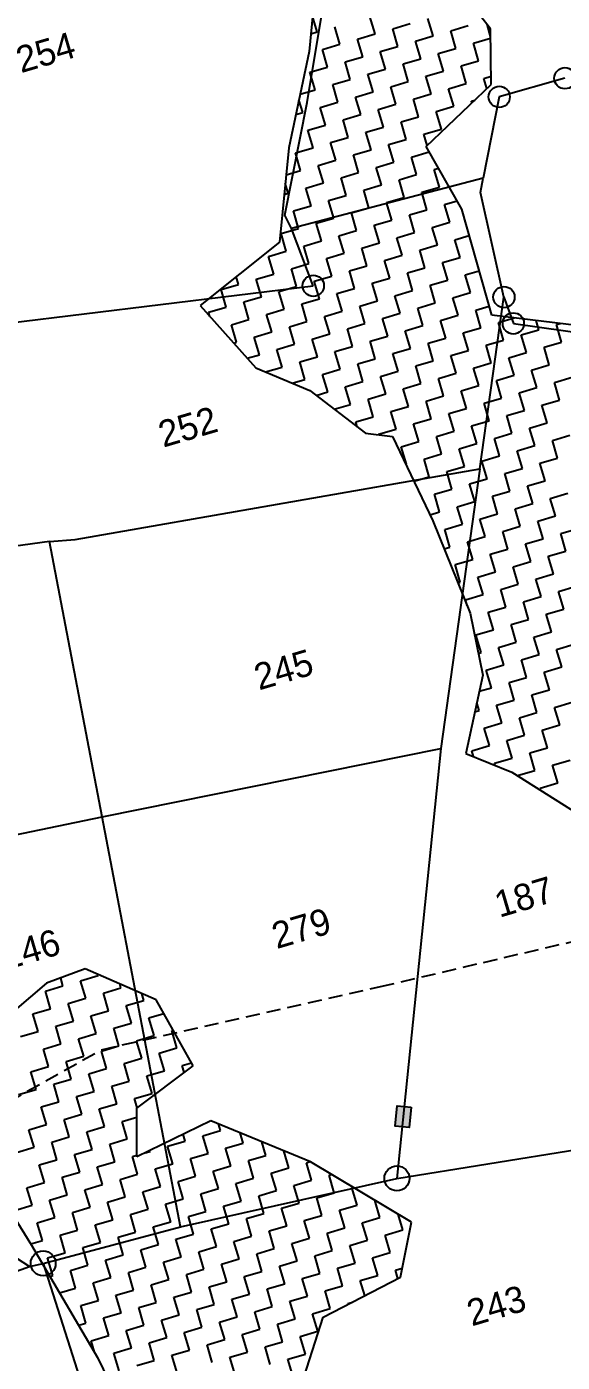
# Model space of a CAD drawing. Header units: metres. Extents: x 283645 to 285797, y 2017393 to 2020400.
# Drawn here: x 284258 to 284447.7, y 2018359.8 to 2018833.3 of the extents above; entities that cross this region are included whole.
import ezdxf
from ezdxf.enums import TextEntityAlignment as Align

# ---------------------------------------------------------------- set-up
doc = ezdxf.new("R2010")
doc.units = ezdxf.units.M
doc.linetypes.add('DASHED', pattern=[0.75, 0.5, -0.25])
for name, color, linetype in [('LINE_FOOTPATH', 1, 'DASHED'), ('POLY_HATCH', 12, 'Continuous'), ('POLY_PARCEL', 6, 'Continuous'), ('TEXT_PARCEL', 7, 'Continuous')]:
    doc.layers.add(name, color=color, linetype=linetype)
doc.styles.add('TEXT_MAP', font='', dxfattribs={"height": 2.5})
doc.styles.get('TEXT_MAP').set_extended_font_data('Kruti Dev 050')

msp = doc.modelspace()

# ---------------------------------------------------------------- hatches: boundary and pattern name
msp.add_hatch(color=256).paths.add_polyline_path([(284388.47, 2018443.55), (284393.45, 2018443.05), (284394.19, 2018450.24), (284389.21, 2018450.75)])

# ---------------------------------------------------------------- linework, layer by layer
msp.add_lwpolyline([(284394.19, 2018450.24), (284393.45, 2018443.05), (284388.47, 2018443.55), (284389.21, 2018450.75)], close=True)
for centre, radius in [((284448.63, 2018815.03), 3.77), ((284425.34, 2018808.42), 3.77), ((284359.48, 2018741.44), 3.77), ((284427.01, 2018737.42), 3.77), ((284430.35, 2018728.09), 3.77), ((284389.09, 2018425.01), 4.42), ((284263.78, 2018394.87), 4.42)]:
    msp.add_circle(centre, radius)
at = {"layer": 'LINE_FOOTPATH', "ltscale": 10}
for p, q in [((284383.31, 2018493.02), (284593.19, 2018542.3)), ((284284.48, 2018470.65), (284383.31, 2018493.02)), ((284245.04, 2018448.56), (284284.48, 2018470.65))]:
    msp.add_line(p, q, dxfattribs=at)
at = {"layer": 'POLY_HATCH'}
for p, q in [((284422.26, 2018832.59), (284396.26, 2018865.59)), ((284360.01, 2018845.45), (284358.03, 2018824.53)), ((284422.49, 2018812.83), (284422.26, 2018832.59)), ((284358.03, 2018824.53), (284350.8, 2018790.37)), ((284399.48, 2018790.8), (284422.49, 2018812.83)), ((284350.8, 2018790.37), (284347.46, 2018756.85)), ((284412.13, 2018768.6), (284399.48, 2018790.8)), ((284422.69, 2018731.04), (284412.13, 2018768.6)), ((284347.46, 2018756.85), (284319.35, 2018734.49)), ((284319.35, 2018734.49), (284339.1, 2018712.35)), ((284477.78, 2018724.32), (284422.69, 2018731.04)), ((284339.1, 2018712.35), (284358.26, 2018704.27)), ((284358.26, 2018704.27), (284377.95, 2018689.23)), ((284377.95, 2018689.23), (284387.48, 2018687.97)), ((284387.48, 2018687.97), (284401.86, 2018658.15)), ((284401.86, 2018658.15), (284415.06, 2018625.44)), ((284415.06, 2018625.44), (284419.53, 2018603.37)), ((284419.53, 2018603.37), (284413.46, 2018575.66)), ((284413.46, 2018575.66), (284429.78, 2018568.98)), ((284429.78, 2018568.98), (284452.89, 2018554.44)), ((284278.7, 2018499.26), (284264.94, 2018494.18)), ((284303.79, 2018488.35), (284278.7, 2018499.26)), ((284264.94, 2018494.18), (284236.45, 2018470.03)), ((284316.92, 2018464.95), (284303.79, 2018488.35)), ((284296.93, 2018449.91), (284316.92, 2018464.95)), ((284296.94, 2018432.63), (284296.93, 2018449.91)), ((284323.17, 2018445.45), (284296.94, 2018432.63)), ((284358.48, 2018430.94), (284323.17, 2018445.45)), ((284394.31, 2018409.47), (284358.48, 2018430.94)), ((284248.09, 2018419.85), (284259.64, 2018401.39)), ((284390.38, 2018390.01), (284394.31, 2018409.47)), ((284259.64, 2018401.39), (284283.08, 2018361.53)), ((284363.01, 2018375.85), (284390.38, 2018390.01)), ((284352.1, 2018342.13), (284363.01, 2018375.85)), ((284283.08, 2018361.53), (284293.44, 2018340.18))]:
    msp.add_line(p, q, dxfattribs=at)
at = {"layer": 'POLY_HATCH', "linetype": 'Continuous'}
for p, q in [((284360.84, 2018831.45), (284359.21, 2018837)), ((284381.38, 2018830.73), (284379.55, 2018836.96)), ((284401.92, 2018830), (284400.08, 2018836.24)), ((284358.62, 2018830.79), (284360.84, 2018831.45)), ((284368.91, 2018827.05), (284367.08, 2018833.29)), ((284387.62, 2018832.56), (284393.85, 2018834.4)), ((284389.45, 2018826.33), (284387.62, 2018832.56)), ((284408.15, 2018831.84), (284414.39, 2018833.68)), ((284409.99, 2018825.61), (284408.15, 2018831.84)), ((284422.3, 2018829.84), (284421.02, 2018834.17)), ((284362.68, 2018825.22), (284368.91, 2018827.05)), ((284375.15, 2018828.89), (284381.38, 2018830.73)), ((284376.99, 2018822.66), (284375.15, 2018828.89)), ((284383.22, 2018824.49), (284389.45, 2018826.33)), ((284395.69, 2018828.17), (284401.92, 2018830)), ((284397.52, 2018821.93), (284395.69, 2018828.17)), ((284416.23, 2018827.44), (284422.3, 2018829.24)), ((284418.06, 2018821.21), (284416.23, 2018827.44)), ((284364.52, 2018818.98), (284362.68, 2018825.22)), ((284370.75, 2018820.82), (284376.99, 2018822.66)), ((284385.06, 2018818.26), (284383.22, 2018824.49)), ((284391.29, 2018820.1), (284397.52, 2018821.93)), ((284403.76, 2018823.77), (284409.99, 2018825.61)), ((284405.6, 2018817.54), (284403.76, 2018823.77)), ((284358.28, 2018817.14), (284364.52, 2018818.98)), ((284360.12, 2018810.91), (284358.28, 2018817.14)), ((284372.59, 2018814.58), (284370.75, 2018820.82)), ((284378.82, 2018816.42), (284385.06, 2018818.26)), ((284393.13, 2018813.86), (284391.29, 2018820.1)), ((284399.36, 2018815.7), (284405.6, 2018817.54)), ((284411.83, 2018819.37), (284418.06, 2018821.21)), ((284413.67, 2018813.14), (284411.83, 2018819.37)), ((284366.35, 2018812.75), (284372.59, 2018814.58)), ((284368.19, 2018806.51), (284366.35, 2018812.75)), ((284380.66, 2018810.19), (284378.82, 2018816.42)), ((284386.89, 2018812.02), (284393.13, 2018813.86)), ((284388.73, 2018805.79), (284386.89, 2018812.02)), ((284401.2, 2018809.47), (284399.36, 2018815.7)), ((284407.43, 2018811.3), (284413.67, 2018813.14)), ((284419.9, 2018814.98), (284422.46, 2018815.73)), ((284420.96, 2018811.37), (284419.9, 2018814.98)), ((284355.72, 2018802.84), (284354.4, 2018807.35)), ((284354.82, 2018809.35), (284360.12, 2018810.91)), ((284374.43, 2018808.35), (284380.66, 2018810.19)), ((284376.26, 2018802.12), (284374.43, 2018808.35)), ((284394.96, 2018807.63), (284401.2, 2018809.47)), ((284396.8, 2018801.39), (284394.96, 2018807.63)), ((284409.27, 2018805.07), (284407.43, 2018811.3)), ((284415.5, 2018806.91), (284416.66, 2018807.25)), ((284353.29, 2018802.12), (284355.72, 2018802.84)), ((284361.96, 2018804.68), (284368.19, 2018806.51)), ((284363.8, 2018798.44), (284361.96, 2018804.68)), ((284382.5, 2018803.95), (284388.73, 2018805.79)), ((284384.33, 2018797.72), (284382.5, 2018803.95)), ((284403.04, 2018803.23), (284409.27, 2018805.07)), ((284404.87, 2018797), (284403.04, 2018803.23)), ((284415.68, 2018806.31), (284415.5, 2018806.91)), ((284357.56, 2018796.61), (284363.8, 2018798.44)), ((284370.03, 2018800.28), (284376.26, 2018802.12)), ((284371.87, 2018794.05), (284370.03, 2018800.28)), ((284390.57, 2018799.56), (284396.8, 2018801.39)), ((284392.4, 2018793.32), (284390.57, 2018799.56)), ((284359.4, 2018790.37), (284357.56, 2018796.61)), ((284365.63, 2018792.21), (284371.87, 2018794.05)), ((284378.1, 2018795.88), (284384.33, 2018797.72)), ((284379.94, 2018789.65), (284378.1, 2018795.88)), ((284386.17, 2018791.49), (284392.4, 2018793.32)), ((284398.64, 2018795.16), (284404.87, 2018797)), ((284399.83, 2018791.13), (284398.64, 2018795.16)), ((284353.16, 2018788.53), (284359.4, 2018790.37)), ((284355, 2018782.3), (284353.16, 2018788.53)), ((284367.47, 2018785.98), (284365.63, 2018792.21)), ((284373.7, 2018787.81), (284379.94, 2018789.65)), ((284388.01, 2018785.25), (284386.17, 2018791.49)), ((284394.24, 2018787.09), (284400.48, 2018788.93)), ((284400.48, 2018788.93), (284400.4, 2018789.19)), ((284361.24, 2018784.14), (284367.47, 2018785.98)), ((284363.07, 2018777.9), (284361.24, 2018784.14)), ((284375.54, 2018781.58), (284373.7, 2018787.81)), ((284381.77, 2018783.42), (284388.01, 2018785.25)), ((284396.08, 2018780.86), (284394.24, 2018787.09)), ((284349.85, 2018780.78), (284355, 2018782.3)), ((284369.31, 2018779.74), (284375.54, 2018781.58)), ((284371.14, 2018773.51), (284369.31, 2018779.74)), ((284383.61, 2018777.18), (284381.77, 2018783.42)), ((284389.85, 2018779.02), (284396.08, 2018780.86)), ((284391.68, 2018772.78), (284389.85, 2018779.02)), ((284402.31, 2018782.69), (284403.84, 2018783.14)), ((284404.15, 2018776.46), (284402.31, 2018782.69)), ((284349.15, 2018773.8), (284350.61, 2018774.23)), ((284350.61, 2018774.23), (284349.55, 2018777.81)), ((284356.84, 2018776.07), (284363.07, 2018777.9)), ((284358.68, 2018769.83), (284356.84, 2018776.07)), ((284377.38, 2018775.34), (284383.61, 2018777.18)), ((284379.21, 2018769.11), (284377.38, 2018775.34)), ((284397.92, 2018774.62), (284404.15, 2018776.46)), ((284399.75, 2018768.39), (284397.92, 2018774.62)), ((284352.44, 2018768), (284358.68, 2018769.83)), ((284364.91, 2018771.67), (284371.14, 2018773.51)), ((284366.75, 2018765.44), (284364.91, 2018771.67)), ((284385.45, 2018770.95), (284391.68, 2018772.78)), ((284387.29, 2018764.71), (284385.45, 2018770.95)), ((284405.99, 2018770.23), (284410.45, 2018771.54)), ((284407.82, 2018763.99), (284405.99, 2018770.23)), ((284354.28, 2018761.76), (284352.44, 2018768)), ((284360.51, 2018763.6), (284366.75, 2018765.44)), ((284372.98, 2018767.27), (284379.21, 2018769.11)), ((284374.82, 2018761.04), (284372.98, 2018767.27)), ((284381.05, 2018762.88), (284387.29, 2018764.71)), ((284393.52, 2018766.55), (284399.75, 2018768.39)), ((284395.36, 2018760.32), (284393.52, 2018766.55)), ((284348.05, 2018759.93), (284354.28, 2018761.76)), ((284349.88, 2018753.69), (284348.05, 2018759.93)), ((284362.35, 2018757.37), (284360.51, 2018763.6)), ((284368.58, 2018759.2), (284374.82, 2018761.04)), ((284382.89, 2018756.64), (284381.05, 2018762.88)), ((284389.12, 2018758.48), (284395.36, 2018760.32)), ((284401.59, 2018762.15), (284407.82, 2018763.99)), ((284403.43, 2018755.92), (284401.59, 2018762.15)), ((284356.12, 2018755.53), (284362.35, 2018757.37)), ((284357.95, 2018749.29), (284356.12, 2018755.53)), ((284370.42, 2018752.97), (284368.58, 2018759.2)), ((284376.66, 2018754.81), (284382.89, 2018756.64)), ((284390.96, 2018752.25), (284389.12, 2018758.48)), ((284397.19, 2018754.08), (284403.43, 2018755.92)), ((284409.66, 2018757.76), (284414.75, 2018759.26)), ((284411.5, 2018751.52), (284409.66, 2018757.76)), ((284343.65, 2018751.85), (284349.88, 2018753.69)), ((284345.49, 2018745.62), (284343.65, 2018751.85)), ((284364.19, 2018751.13), (284370.42, 2018752.97)), ((284366.02, 2018744.9), (284364.19, 2018751.13)), ((284378.49, 2018748.57), (284376.66, 2018754.81)), ((284384.73, 2018750.41), (284390.96, 2018752.25)), ((284386.56, 2018744.18), (284384.73, 2018750.41)), ((284399.03, 2018747.85), (284397.19, 2018754.08)), ((284405.26, 2018749.69), (284411.5, 2018751.52)), ((284351.72, 2018747.46), (284357.95, 2018749.29)), ((284353.56, 2018741.22), (284351.72, 2018747.46)), ((284372.26, 2018746.73), (284378.49, 2018748.57)), ((284374.1, 2018740.5), (284372.26, 2018746.73)), ((284392.8, 2018746.01), (284399.03, 2018747.85)), ((284394.63, 2018739.78), (284392.8, 2018746.01)), ((284407.1, 2018743.45), (284405.26, 2018749.69)), ((284413.34, 2018745.29), (284418.27, 2018746.74)), ((284326.78, 2018740.11), (284333.02, 2018741.95)), ((284333.02, 2018741.95), (284332.2, 2018744.72)), ((284339.25, 2018743.78), (284345.49, 2018745.62)), ((284341.09, 2018737.55), (284339.25, 2018743.78)), ((284347.32, 2018739.39), (284353.56, 2018741.22)), ((284359.79, 2018743.06), (284366.02, 2018744.9)), ((284361.63, 2018736.83), (284359.79, 2018743.06)), ((284380.33, 2018742.34), (284386.56, 2018744.18)), ((284382.17, 2018736.1), (284380.33, 2018742.34)), ((284400.87, 2018741.62), (284407.1, 2018743.45)), ((284402.7, 2018735.38), (284400.87, 2018741.62)), ((284415.17, 2018739.06), (284413.34, 2018745.29)), ((284328.62, 2018733.88), (284326.78, 2018740.11)), ((284334.86, 2018735.71), (284341.09, 2018737.55)), ((284349.16, 2018733.15), (284347.32, 2018739.39)), ((284355.39, 2018734.99), (284361.63, 2018736.83)), ((284367.86, 2018738.66), (284374.1, 2018740.5)), ((284369.7, 2018732.43), (284367.86, 2018738.66)), ((284388.4, 2018737.94), (284394.63, 2018739.78)), ((284390.24, 2018731.71), (284388.4, 2018737.94)), ((284408.94, 2018737.22), (284415.17, 2018739.06)), ((284410.78, 2018730.99), (284408.94, 2018737.22)), ((284322.39, 2018732.04), (284328.62, 2018733.88)), ((284322.81, 2018730.61), (284322.39, 2018732.04)), ((284336.69, 2018729.48), (284334.86, 2018735.71)), ((284342.93, 2018731.32), (284349.16, 2018733.15)), ((284357.23, 2018728.76), (284355.39, 2018734.99)), ((284363.46, 2018730.59), (284369.7, 2018732.43)), ((284375.93, 2018734.27), (284382.17, 2018736.1)), ((284377.77, 2018728.03), (284375.93, 2018734.27)), ((284384, 2018729.87), (284390.24, 2018731.71)), ((284396.47, 2018733.54), (284402.7, 2018735.38)), ((284398.31, 2018727.31), (284396.47, 2018733.54)), ((284417.01, 2018732.82), (284421.79, 2018734.23)), ((284418.85, 2018726.59), (284417.01, 2018732.82)), ((284330.46, 2018727.64), (284336.69, 2018729.48)), ((284332.3, 2018721.41), (284330.46, 2018727.64)), ((284344.76, 2018725.08), (284342.93, 2018731.32)), ((284351, 2018726.92), (284357.23, 2018728.76)), ((284352.83, 2018720.69), (284351, 2018726.92)), ((284365.3, 2018724.36), (284363.46, 2018730.59)), ((284371.54, 2018726.2), (284377.77, 2018728.03)), ((284385.84, 2018723.64), (284384, 2018729.87)), ((284392.07, 2018725.47), (284398.31, 2018727.31)), ((284404.54, 2018729.15), (284410.78, 2018730.99)), ((284406.38, 2018722.91), (284404.54, 2018729.15)), ((284425.08, 2018728.43), (284430.66, 2018730.07)), ((284426.92, 2018722.19), (284425.08, 2018728.43)), ((284439.39, 2018725.87), (284438.43, 2018729.12)), ((284445.62, 2018727.7), (284446.92, 2018728.09)), ((284447.46, 2018721.47), (284445.62, 2018727.7)), ((284338.53, 2018723.24), (284344.76, 2018725.08)), ((284340.37, 2018717.01), (284338.53, 2018723.24)), ((284359.07, 2018722.52), (284365.3, 2018724.36)), ((284360.91, 2018716.29), (284359.07, 2018722.52)), ((284373.37, 2018719.96), (284371.54, 2018726.2)), ((284379.61, 2018721.8), (284385.84, 2018723.64)), ((284393.91, 2018719.24), (284392.07, 2018725.47)), ((284400.15, 2018721.08), (284406.38, 2018722.91)), ((284412.61, 2018724.75), (284418.85, 2018726.59)), ((284414.45, 2018718.52), (284412.61, 2018724.75)), ((284420.68, 2018720.35), (284426.92, 2018722.19)), ((284433.15, 2018724.03), (284439.39, 2018725.87)), ((284434.99, 2018717.79), (284433.15, 2018724.03)), ((284331.28, 2018721.11), (284332.3, 2018721.41)), ((284346.6, 2018718.85), (284352.83, 2018720.69)), ((284348.44, 2018712.61), (284346.6, 2018718.85)), ((284367.14, 2018718.13), (284373.37, 2018719.96)), ((284368.98, 2018711.89), (284367.14, 2018718.13)), ((284381.44, 2018715.57), (284379.61, 2018721.8)), ((284387.68, 2018717.4), (284393.91, 2018719.24)), ((284389.51, 2018711.17), (284387.68, 2018717.4)), ((284401.98, 2018714.84), (284400.15, 2018721.08)), ((284408.22, 2018716.68), (284414.45, 2018718.52)), ((284422.52, 2018714.12), (284420.68, 2018720.35)), ((284428.75, 2018715.96), (284434.99, 2018717.79)), ((284441.22, 2018719.63), (284447.46, 2018721.47)), ((284443.06, 2018713.4), (284441.22, 2018719.63)), ((284336.07, 2018715.74), (284340.37, 2018717.01)), ((284342.57, 2018710.89), (284348.44, 2018712.61)), ((284354.67, 2018714.45), (284360.91, 2018716.29)), ((284356.51, 2018708.22), (284354.67, 2018714.45)), ((284375.21, 2018713.73), (284381.44, 2018715.57)), ((284377.05, 2018707.49), (284375.21, 2018713.73)), ((284395.75, 2018713.01), (284401.98, 2018714.84)), ((284397.59, 2018706.77), (284395.75, 2018713.01)), ((284410.05, 2018710.45), (284408.22, 2018716.68)), ((284416.29, 2018712.28), (284422.52, 2018714.12)), ((284430.59, 2018709.72), (284428.75, 2018715.96)), ((284436.83, 2018711.56), (284443.06, 2018713.4)), ((284352.03, 2018706.9), (284356.51, 2018708.22)), ((284362.74, 2018710.05), (284368.98, 2018711.89)), ((284364.58, 2018703.82), (284362.74, 2018710.05)), ((284383.28, 2018709.33), (284389.51, 2018711.17)), ((284385.12, 2018703.1), (284383.28, 2018709.33)), ((284403.82, 2018708.61), (284410.05, 2018710.45)), ((284405.66, 2018702.38), (284403.82, 2018708.61)), ((284418.12, 2018706.05), (284416.29, 2018712.28)), ((284424.36, 2018707.89), (284430.59, 2018709.72)), ((284426.2, 2018701.65), (284424.36, 2018707.89)), ((284438.66, 2018705.33), (284436.83, 2018711.56)), ((284444.9, 2018707.16), (284451.13, 2018709)), ((284360.45, 2018702.6), (284364.58, 2018703.82)), ((284370.81, 2018705.66), (284377.05, 2018707.49)), ((284372.65, 2018699.42), (284370.81, 2018705.66)), ((284378.88, 2018701.26), (284385.12, 2018703.1)), ((284391.35, 2018704.94), (284397.59, 2018706.77)), ((284393.19, 2018698.7), (284391.35, 2018704.94)), ((284411.89, 2018704.21), (284418.12, 2018706.05)), ((284413.73, 2018697.98), (284411.89, 2018704.21)), ((284432.43, 2018703.49), (284438.66, 2018705.33)), ((284434.27, 2018697.26), (284432.43, 2018703.49)), ((284446.73, 2018700.93), (284444.9, 2018707.16)), ((284366.85, 2018697.71), (284372.65, 2018699.42)), ((284380.72, 2018695.03), (284378.88, 2018701.26)), ((284386.96, 2018696.86), (284393.19, 2018698.7)), ((284399.42, 2018700.54), (284405.66, 2018702.38)), ((284401.26, 2018694.3), (284399.42, 2018700.54)), ((284419.96, 2018699.82), (284426.2, 2018701.65)), ((284421.8, 2018693.58), (284419.96, 2018699.82)), ((284440.5, 2018699.09), (284446.73, 2018700.93)), ((284442.34, 2018692.86), (284440.5, 2018699.09)), ((284374.49, 2018693.19), (284380.72, 2018695.03)), ((284388.79, 2018690.63), (284386.96, 2018696.86)), ((284395.03, 2018692.47), (284401.26, 2018694.3)), ((284407.49, 2018696.14), (284413.73, 2018697.98)), ((284409.33, 2018689.91), (284407.49, 2018696.14)), ((284428.03, 2018695.42), (284434.27, 2018697.26)), ((284429.87, 2018689.19), (284428.03, 2018695.42)), ((284374.99, 2018691.5), (284374.49, 2018693.19)), ((284382.56, 2018688.79), (284388.79, 2018690.63)), ((284396.86, 2018686.23), (284395.03, 2018692.47)), ((284403.1, 2018688.07), (284409.33, 2018689.91)), ((284415.56, 2018691.75), (284421.8, 2018693.58)), ((284417.4, 2018685.51), (284415.56, 2018691.75)), ((284423.64, 2018687.35), (284429.87, 2018689.19)), ((284436.1, 2018691.02), (284442.34, 2018692.86)), ((284437.94, 2018684.79), (284436.1, 2018691.02)), ((284382.61, 2018688.62), (284382.56, 2018688.79)), ((284390.63, 2018684.4), (284396.86, 2018686.23)), ((284392.47, 2018678.16), (284390.63, 2018684.4)), ((284404.93, 2018681.84), (284403.1, 2018688.07)), ((284411.17, 2018683.67), (284417.4, 2018685.51)), ((284425.47, 2018681.11), (284423.64, 2018687.35)), ((284431.71, 2018682.95), (284437.94, 2018684.79)), ((284444.17, 2018686.63), (284450.41, 2018688.46)), ((284446.01, 2018680.39), (284444.17, 2018686.63)), ((284398.7, 2018680), (284404.93, 2018681.84)), ((284400.54, 2018673.77), (284398.7, 2018680)), ((284413, 2018677.44), (284411.17, 2018683.67)), ((284419.24, 2018679.28), (284425.47, 2018681.11)), ((284433.54, 2018676.72), (284431.71, 2018682.95)), ((284439.78, 2018678.55), (284446.01, 2018680.39)), ((284392.24, 2018678.1), (284392.47, 2018678.16)), ((284406.77, 2018675.6), (284413, 2018677.44)), ((284408.61, 2018669.37), (284406.77, 2018675.6)), ((284421.08, 2018673.04), (284419.24, 2018679.28)), ((284427.31, 2018674.88), (284433.54, 2018676.72)), ((284429.15, 2018668.65), (284427.31, 2018674.88)), ((284441.61, 2018672.32), (284439.78, 2018678.55)), ((284395.11, 2018672.17), (284400.54, 2018673.77)), ((284414.84, 2018671.21), (284421.08, 2018673.04)), ((284416.68, 2018664.97), (284414.84, 2018671.21)), ((284435.38, 2018670.48), (284441.61, 2018672.32)), ((284437.22, 2018664.25), (284435.38, 2018670.48)), ((284402.37, 2018667.53), (284408.61, 2018669.37)), ((284404.21, 2018661.3), (284402.37, 2018667.53)), ((284422.91, 2018666.81), (284429.15, 2018668.65)), ((284424.75, 2018660.58), (284422.91, 2018666.81)), ((284443.45, 2018666.09), (284449.69, 2018667.92)), ((284445.29, 2018659.85), (284443.45, 2018666.09)), ((284400.83, 2018660.3), (284404.21, 2018661.3)), ((284410.45, 2018663.14), (284416.68, 2018664.97)), ((284412.28, 2018656.9), (284410.45, 2018663.14)), ((284418.52, 2018658.74), (284424.75, 2018660.58)), ((284430.98, 2018662.41), (284437.22, 2018664.25)), ((284432.82, 2018656.18), (284430.98, 2018662.41)), ((284406.05, 2018655.06), (284412.28, 2018656.9)), ((284420.35, 2018652.51), (284418.52, 2018658.74)), ((284426.59, 2018654.34), (284432.82, 2018656.18)), ((284439.05, 2018658.02), (284445.29, 2018659.85)), ((284440.89, 2018651.78), (284439.05, 2018658.02)), ((284407.89, 2018648.83), (284406.05, 2018655.06)), ((284414.12, 2018650.67), (284420.35, 2018652.51)), ((284428.42, 2018648.11), (284426.59, 2018654.34)), ((284434.66, 2018649.95), (284440.89, 2018651.78)), ((284447.13, 2018653.62), (284453.36, 2018655.46)), ((284448.96, 2018647.39), (284447.13, 2018653.62)), ((284405.87, 2018648.24), (284407.89, 2018648.83)), ((284415.96, 2018644.43), (284414.12, 2018650.67)), ((284422.19, 2018646.27), (284428.42, 2018648.11)), ((284424.03, 2018640.04), (284422.19, 2018646.27)), ((284436.5, 2018643.71), (284434.66, 2018649.95)), ((284442.73, 2018645.55), (284448.96, 2018647.39)), ((284409.72, 2018642.6), (284415.96, 2018644.43)), ((284411.56, 2018636.36), (284409.72, 2018642.6)), ((284430.26, 2018641.87), (284436.5, 2018643.71)), ((284432.1, 2018635.64), (284430.26, 2018641.87)), ((284444.57, 2018639.31), (284442.73, 2018645.55)), ((284417.79, 2018638.2), (284424.03, 2018640.04)), ((284419.63, 2018631.97), (284417.79, 2018638.2)), ((284438.33, 2018637.48), (284444.57, 2018639.31)), ((284440.17, 2018631.24), (284438.33, 2018637.48)), ((284410.75, 2018636.13), (284411.56, 2018636.36)), ((284425.86, 2018633.8), (284432.1, 2018635.64)), ((284427.7, 2018627.57), (284425.86, 2018633.8)), ((284446.4, 2018633.08), (284452.64, 2018634.92)), ((284448.24, 2018626.85), (284446.4, 2018633.08)), ((284413.4, 2018630.13), (284419.63, 2018631.97)), ((284414.01, 2018628.07), (284413.4, 2018630.13)), ((284421.47, 2018625.73), (284427.7, 2018627.57)), ((284433.94, 2018629.41), (284440.17, 2018631.24)), ((284435.77, 2018623.17), (284433.94, 2018629.41)), ((284423.3, 2018619.5), (284421.47, 2018625.73)), ((284429.54, 2018621.34), (284435.77, 2018623.17)), ((284442.01, 2018625.01), (284448.24, 2018626.85)), ((284443.84, 2018618.78), (284442.01, 2018625.01)), ((284417.07, 2018617.66), (284423.3, 2018619.5)), ((284431.38, 2018615.1), (284429.54, 2018621.34)), ((284437.61, 2018616.94), (284443.84, 2018618.78)), ((284418.91, 2018611.43), (284417.07, 2018617.66)), ((284425.14, 2018613.27), (284431.38, 2018615.1)), ((284426.98, 2018607.03), (284425.14, 2018613.27)), ((284439.45, 2018610.71), (284437.61, 2018616.94)), ((284445.68, 2018612.54), (284451.91, 2018614.38)), ((284417.96, 2018611.15), (284418.91, 2018611.43)), ((284433.21, 2018608.87), (284439.45, 2018610.71)), ((284435.05, 2018602.63), (284433.21, 2018608.87)), ((284447.52, 2018606.31), (284445.68, 2018612.54)), ((284420.75, 2018605.19), (284426.98, 2018607.03)), ((284422.58, 2018598.96), (284420.75, 2018605.19)), ((284441.28, 2018604.47), (284447.52, 2018606.31)), ((284443.12, 2018598.24), (284441.28, 2018604.47)), ((284418.29, 2018597.69), (284422.58, 2018598.96)), ((284428.82, 2018600.8), (284435.05, 2018602.63)), ((284430.65, 2018594.56), (284428.82, 2018600.8)), ((284424.42, 2018592.73), (284430.65, 2018594.56)), ((284436.89, 2018596.4), (284443.12, 2018598.24)), ((284438.72, 2018590.17), (284436.89, 2018596.4)), ((284416.7, 2018590.45), (284418.19, 2018590.89)), ((284418.19, 2018590.89), (284417.39, 2018593.59)), ((284426.26, 2018586.49), (284424.42, 2018592.73)), ((284432.49, 2018588.33), (284438.72, 2018590.17)), ((284444.96, 2018592), (284451.19, 2018593.84)), ((284446.8, 2018585.77), (284444.96, 2018592)), ((284420.02, 2018584.66), (284426.26, 2018586.49)), ((284434.33, 2018582.1), (284432.49, 2018588.33)), ((284440.56, 2018583.93), (284446.8, 2018585.77)), ((284421.86, 2018578.42), (284420.02, 2018584.66)), ((284428.09, 2018580.26), (284434.33, 2018582.1)), ((284429.93, 2018574.02), (284428.09, 2018580.26)), ((284442.4, 2018577.7), (284440.56, 2018583.93)), ((284415.63, 2018576.58), (284421.86, 2018578.42)), ((284416.23, 2018574.52), (284415.63, 2018576.58)), ((284436.16, 2018575.86), (284442.4, 2018577.7)), ((284438, 2018569.63), (284436.16, 2018575.86)), ((284423.7, 2018572.19), (284429.93, 2018574.02)), ((284423.94, 2018571.37), (284423.7, 2018572.19)), ((284444.24, 2018571.47), (284450.47, 2018573.3)), ((284446.07, 2018565.23), (284444.24, 2018571.47)), ((284431.77, 2018567.79), (284438, 2018569.63)), ((284431.79, 2018567.72), (284431.77, 2018567.79)), ((284439.84, 2018563.39), (284446.07, 2018565.23)), ((284440.11, 2018562.48), (284439.84, 2018563.39)), ((284270.8, 2018493.25), (284269.98, 2018496.04)), ((284277.04, 2018495.09), (284283.27, 2018496.93)), ((284278.87, 2018488.86), (284277.04, 2018495.09)), ((284283.27, 2018496.93), (284283.15, 2018497.32)), ((284264.57, 2018491.42), (284270.8, 2018493.25)), ((284266.41, 2018485.18), (284264.57, 2018491.42)), ((284285.11, 2018490.69), (284291.34, 2018492.53)), ((284286.94, 2018484.46), (284285.11, 2018490.69)), ((284291.34, 2018492.53), (284290.93, 2018493.94)), ((284299.41, 2018488.13), (284298.7, 2018490.56)), ((284272.64, 2018487.02), (284278.87, 2018488.86)), ((284274.48, 2018480.79), (284272.64, 2018487.02)), ((284293.18, 2018486.3), (284299.41, 2018488.13)), ((284295.02, 2018480.06), (284293.18, 2018486.3)), ((284260.17, 2018483.35), (284266.41, 2018485.18)), ((284262.01, 2018477.11), (284260.17, 2018483.35)), ((284268.24, 2018478.95), (284274.48, 2018480.79)), ((284280.71, 2018482.62), (284286.94, 2018484.46)), ((284282.55, 2018476.39), (284280.71, 2018482.62)), ((284301.25, 2018481.9), (284306.53, 2018483.46)), ((284303.09, 2018475.67), (284301.25, 2018481.9)), ((284255.78, 2018475.28), (284262.01, 2018477.11)), ((284270.08, 2018472.72), (284268.24, 2018478.95)), ((284276.31, 2018474.55), (284282.55, 2018476.39)), ((284288.78, 2018478.23), (284295.02, 2018480.06)), ((284290.62, 2018471.99), (284288.78, 2018478.23)), ((284309.32, 2018477.5), (284309.8, 2018477.64)), ((284311.16, 2018471.27), (284309.32, 2018477.5)), ((284263.85, 2018470.88), (284270.08, 2018472.72)), ((284278.15, 2018468.32), (284276.31, 2018474.55)), ((284284.39, 2018470.16), (284290.62, 2018471.99)), ((284296.85, 2018473.83), (284303.09, 2018475.67)), ((284298.69, 2018467.6), (284296.85, 2018473.83)), ((284304.92, 2018469.43), (284311.16, 2018471.27)), ((284265.68, 2018464.64), (284263.85, 2018470.88)), ((284271.92, 2018466.48), (284278.15, 2018468.32)), ((284273.75, 2018460.25), (284271.92, 2018466.48)), ((284286.22, 2018463.92), (284284.39, 2018470.16)), ((284292.46, 2018465.76), (284298.69, 2018467.6)), ((284306.76, 2018463.2), (284304.92, 2018469.43)), ((284259.45, 2018462.81), (284265.68, 2018464.64)), ((284261.29, 2018456.57), (284259.45, 2018462.81)), ((284279.99, 2018462.09), (284286.22, 2018463.92)), ((284281.83, 2018455.85), (284279.99, 2018462.09)), ((284294.29, 2018459.53), (284292.46, 2018465.76)), ((284300.53, 2018461.36), (284306.76, 2018463.2)), ((284312.99, 2018465.04), (284316.32, 2018466.02)), ((284313.73, 2018462.55), (284312.99, 2018465.04)), ((284267.52, 2018458.41), (284273.75, 2018460.25)), ((284269.36, 2018452.18), (284267.52, 2018458.41)), ((284288.06, 2018457.69), (284294.29, 2018459.53)), ((284289.9, 2018451.45), (284288.06, 2018457.69)), ((284302.36, 2018455.13), (284300.53, 2018461.36)), ((284255.05, 2018454.74), (284261.29, 2018456.57)), ((284263.12, 2018450.34), (284269.36, 2018452.18)), ((284275.59, 2018454.01), (284281.83, 2018455.85)), ((284277.43, 2018447.78), (284275.59, 2018454.01)), ((284296.13, 2018453.29), (284302.36, 2018455.13)), ((284297.09, 2018450.03), (284296.13, 2018453.29)), ((284264.96, 2018444.11), (284263.12, 2018450.34)), ((284271.2, 2018445.94), (284277.43, 2018447.78)), ((284283.66, 2018449.62), (284289.9, 2018451.45)), ((284285.5, 2018443.38), (284283.66, 2018449.62)), ((284258.73, 2018442.27), (284264.96, 2018444.11)), ((284273.03, 2018439.71), (284271.2, 2018445.94)), ((284279.27, 2018441.55), (284285.5, 2018443.38)), ((284291.73, 2018445.22), (284296.93, 2018446.75)), ((284293.57, 2018438.99), (284291.73, 2018445.22)), ((284326.58, 2018441.94), (284325.87, 2018444.34)), ((284260.56, 2018436.04), (284258.73, 2018442.27)), ((284266.8, 2018437.87), (284273.03, 2018439.71)), ((284281.1, 2018435.31), (284279.27, 2018441.55)), ((284287.34, 2018437.15), (284293.57, 2018438.99)), ((284307.88, 2018436.43), (284314.11, 2018438.26)), ((284314.11, 2018438.26), (284313.4, 2018440.67)), ((284320.34, 2018440.1), (284326.58, 2018441.94)), ((284322.18, 2018433.87), (284320.34, 2018440.1)), ((284334.65, 2018437.54), (284333.58, 2018441.17)), ((284342.72, 2018433.15), (284341.29, 2018438)), ((284254.33, 2018434.2), (284260.56, 2018436.04)), ((284268.64, 2018431.64), (284266.8, 2018437.87)), ((284274.87, 2018433.48), (284281.1, 2018435.31)), ((284276.71, 2018427.24), (284274.87, 2018433.48)), ((284289.17, 2018430.92), (284287.34, 2018437.15)), ((284295.41, 2018432.75), (284296.94, 2018433.2)), ((284299.9, 2018434.08), (284301.64, 2018434.59)), ((284301.64, 2018434.59), (284301.55, 2018434.89)), ((284309.71, 2018430.19), (284307.88, 2018436.43)), ((284315.95, 2018432.03), (284322.18, 2018433.87)), ((284328.41, 2018435.7), (284334.65, 2018437.54)), ((284330.25, 2018429.47), (284328.41, 2018435.7)), ((284350.79, 2018428.75), (284349, 2018434.84)), ((284262.4, 2018429.8), (284268.64, 2018431.64)), ((284264.24, 2018423.57), (284262.4, 2018429.8)), ((284282.94, 2018429.08), (284289.17, 2018430.92)), ((284284.78, 2018422.84), (284282.94, 2018429.08)), ((284297.24, 2018426.52), (284295.41, 2018432.75)), ((284303.48, 2018428.36), (284309.71, 2018430.19)), ((284317.78, 2018425.8), (284315.95, 2018432.03)), ((284324.02, 2018427.63), (284330.25, 2018429.47)), ((284336.48, 2018431.31), (284342.72, 2018433.15)), ((284338.32, 2018425.07), (284336.48, 2018431.31)), ((284344.56, 2018426.91), (284350.79, 2018428.75)), ((284357.02, 2018430.59), (284358.37, 2018430.98)), ((284358.86, 2018424.35), (284357.02, 2018430.59)), ((284270.47, 2018425.4), (284276.71, 2018427.24)), ((284272.31, 2018419.17), (284270.47, 2018425.4)), ((284291.01, 2018424.68), (284297.24, 2018426.52)), ((284292.85, 2018418.45), (284291.01, 2018424.68)), ((284305.32, 2018422.12), (284303.48, 2018428.36)), ((284311.55, 2018423.96), (284317.78, 2018425.8)), ((284313.39, 2018417.73), (284311.55, 2018423.96)), ((284325.85, 2018421.4), (284324.02, 2018427.63)), ((284332.09, 2018423.24), (284338.32, 2018425.07)), ((284346.39, 2018420.68), (284344.56, 2018426.91)), ((284352.63, 2018422.51), (284358.86, 2018424.35)), ((284365.09, 2018426.19), (284365.97, 2018426.45)), ((284366.93, 2018419.95), (284365.09, 2018426.19)), ((284258, 2018421.73), (284264.24, 2018423.57)), ((284259.84, 2018415.5), (284258, 2018421.73)), ((284266.08, 2018417.33), (284272.31, 2018419.17)), ((284278.54, 2018421.01), (284284.78, 2018422.84)), ((284280.38, 2018414.77), (284278.54, 2018421.01)), ((284299.08, 2018420.29), (284305.32, 2018422.12)), ((284300.92, 2018414.05), (284299.08, 2018420.29)), ((284319.62, 2018419.56), (284325.85, 2018421.4)), ((284321.46, 2018413.33), (284319.62, 2018419.56)), ((284333.93, 2018417), (284332.09, 2018423.24)), ((284340.16, 2018418.84), (284346.39, 2018420.68)), ((284354.46, 2018416.28), (284352.63, 2018422.51)), ((284360.7, 2018418.12), (284366.93, 2018419.95)), ((284373.17, 2018421.79), (284373.55, 2018421.91)), ((284375, 2018415.56), (284373.17, 2018421.79)), ((284253.61, 2018413.66), (284259.84, 2018415.5)), ((284267.91, 2018411.1), (284266.08, 2018417.33)), ((284274.15, 2018412.94), (284280.38, 2018414.77)), ((284286.61, 2018416.61), (284292.85, 2018418.45)), ((284288.45, 2018410.38), (284286.61, 2018416.61)), ((284307.15, 2018415.89), (284313.39, 2018417.73)), ((284308.99, 2018409.65), (284307.15, 2018415.89)), ((284327.69, 2018415.17), (284333.93, 2018417)), ((284329.53, 2018408.93), (284327.69, 2018415.17)), ((284342, 2018412.61), (284340.16, 2018418.84)), ((284348.23, 2018414.44), (284354.46, 2018416.28)), ((284350.07, 2018408.21), (284348.23, 2018414.44)), ((284362.53, 2018411.88), (284360.7, 2018418.12)), ((284368.77, 2018413.72), (284375, 2018415.56)), ((284383.07, 2018411.16), (284381.27, 2018417.28)), ((284261.68, 2018409.26), (284267.91, 2018411.1)), ((284275.98, 2018406.7), (284274.15, 2018412.94)), ((284282.22, 2018408.54), (284288.45, 2018410.38)), ((284294.69, 2018412.21), (284300.92, 2018414.05)), ((284296.52, 2018405.98), (284294.69, 2018412.21)), ((284302.76, 2018407.82), (284308.99, 2018409.65)), ((284315.22, 2018411.49), (284321.46, 2018413.33)), ((284317.06, 2018405.26), (284315.22, 2018411.49)), ((284335.76, 2018410.77), (284342, 2018412.61)), ((284337.6, 2018404.54), (284335.76, 2018410.77)), ((284356.3, 2018410.05), (284362.53, 2018411.88)), ((284358.14, 2018403.81), (284356.3, 2018410.05)), ((284370.61, 2018407.49), (284368.77, 2018413.72)), ((284376.84, 2018409.32), (284383.07, 2018411.16)), ((284391.14, 2018406.76), (284389.5, 2018412.35)), ((284263.52, 2018403.03), (284261.68, 2018409.26)), ((284269.75, 2018404.87), (284275.98, 2018406.7)), ((284271.59, 2018398.63), (284269.75, 2018404.87)), ((284284.05, 2018402.31), (284282.22, 2018408.54)), ((284290.29, 2018404.14), (284296.52, 2018405.98)), ((284304.59, 2018401.58), (284302.76, 2018407.82)), ((284310.83, 2018403.42), (284317.06, 2018405.26)), ((284323.29, 2018407.1), (284329.53, 2018408.93)), ((284325.13, 2018400.86), (284323.29, 2018407.1)), ((284343.83, 2018406.37), (284350.07, 2018408.21)), ((284345.67, 2018400.14), (284343.83, 2018406.37)), ((284364.37, 2018405.65), (284370.61, 2018407.49)), ((284366.21, 2018399.42), (284364.37, 2018405.65)), ((284378.68, 2018403.09), (284376.84, 2018409.32)), ((284384.91, 2018404.93), (284391.14, 2018406.76)), ((284386.75, 2018398.69), (284384.91, 2018404.93)), ((284259.38, 2018401.81), (284263.52, 2018403.03)), ((284277.82, 2018400.47), (284284.05, 2018402.31)), ((284279.66, 2018394.24), (284277.82, 2018400.47)), ((284292.13, 2018397.91), (284290.29, 2018404.14)), ((284298.36, 2018399.75), (284304.59, 2018401.58)), ((284312.66, 2018397.19), (284310.83, 2018403.42)), ((284318.9, 2018399.02), (284325.13, 2018400.86)), ((284331.37, 2018402.7), (284337.6, 2018404.54)), ((284333.2, 2018396.46), (284331.37, 2018402.7)), ((284339.44, 2018398.3), (284345.67, 2018400.14)), ((284351.9, 2018401.98), (284358.14, 2018403.81)), ((284353.74, 2018395.74), (284351.9, 2018401.98)), ((284372.44, 2018401.25), (284378.68, 2018403.09)), ((284374.28, 2018395.02), (284372.44, 2018401.25)), ((284265.35, 2018396.8), (284271.59, 2018398.63)), ((284267.19, 2018390.56), (284265.35, 2018396.8)), ((284285.89, 2018396.07), (284292.13, 2018397.91)), ((284287.73, 2018389.84), (284285.89, 2018396.07)), ((284300.2, 2018393.51), (284298.36, 2018399.75)), ((284306.43, 2018395.35), (284312.66, 2018397.19)), ((284308.27, 2018389.12), (284306.43, 2018395.35)), ((284320.74, 2018392.79), (284318.9, 2018399.02)), ((284326.97, 2018394.63), (284333.2, 2018396.46)), ((284341.27, 2018392.07), (284339.44, 2018398.3)), ((284347.51, 2018393.9), (284353.74, 2018395.74)), ((284359.98, 2018397.58), (284366.21, 2018399.42)), ((284361.81, 2018391.35), (284359.98, 2018397.58)), ((284380.51, 2018396.86), (284386.75, 2018398.69)), ((284382.35, 2018390.62), (284380.51, 2018396.86)), ((284273.42, 2018392.4), (284279.66, 2018394.24)), ((284275.26, 2018386.16), (284273.42, 2018392.4)), ((284293.96, 2018391.68), (284300.2, 2018393.51)), ((284295.8, 2018385.44), (284293.96, 2018391.68)), ((284314.5, 2018390.95), (284320.74, 2018392.79)), ((284316.34, 2018384.72), (284314.5, 2018390.95)), ((284328.81, 2018388.39), (284326.97, 2018394.63)), ((284335.04, 2018390.23), (284341.27, 2018392.07)), ((284349.34, 2018387.67), (284347.51, 2018393.9)), ((284355.58, 2018389.51), (284361.81, 2018391.35)), ((284368.05, 2018393.18), (284374.28, 2018395.02)), ((284369.88, 2018386.95), (284368.05, 2018393.18)), ((284376.12, 2018388.79), (284382.35, 2018390.62)), ((284388.58, 2018392.46), (284391.01, 2018393.18)), ((284389.45, 2018389.53), (284388.58, 2018392.46)), ((284266.18, 2018390.26), (284267.19, 2018390.56)), ((284269.58, 2018384.49), (284275.26, 2018386.16)), ((284281.5, 2018388), (284287.73, 2018389.84)), ((284283.33, 2018381.77), (284281.5, 2018388)), ((284302.03, 2018387.28), (284308.27, 2018389.12)), ((284303.87, 2018381.05), (284302.03, 2018387.28)), ((284322.57, 2018386.56), (284328.81, 2018388.39)), ((284324.41, 2018380.32), (284322.57, 2018386.56)), ((284336.88, 2018384), (284335.04, 2018390.23)), ((284343.11, 2018385.83), (284349.34, 2018387.67)), ((284357.42, 2018383.27), (284355.58, 2018389.51)), ((284363.65, 2018385.11), (284369.88, 2018386.95)), ((284377.69, 2018383.45), (284376.12, 2018388.79)), ((284277.1, 2018379.93), (284283.33, 2018381.77)), ((284289.57, 2018383.6), (284295.8, 2018385.44)), ((284291.4, 2018377.37), (284289.57, 2018383.6)), ((284310.1, 2018382.88), (284316.34, 2018384.72)), ((284311.94, 2018376.65), (284310.1, 2018382.88)), ((284330.64, 2018382.16), (284336.88, 2018384)), ((284332.48, 2018375.93), (284330.64, 2018382.16)), ((284344.95, 2018379.6), (284343.11, 2018385.83)), ((284351.18, 2018381.44), (284357.42, 2018383.27)), ((284353.02, 2018375.2), (284351.18, 2018381.44)), ((284365.49, 2018378.88), (284363.65, 2018385.11)), ((284371.72, 2018380.71), (284373.33, 2018381.19)), ((284278.94, 2018373.7), (284277.1, 2018379.93)), ((284285.17, 2018375.53), (284291.4, 2018377.37)), ((284297.64, 2018379.21), (284303.87, 2018381.05)), ((284299.47, 2018372.97), (284297.64, 2018379.21)), ((284305.71, 2018374.81), (284311.94, 2018376.65)), ((284318.18, 2018378.49), (284324.41, 2018380.32)), ((284320.01, 2018372.25), (284318.18, 2018378.49)), ((284338.71, 2018377.76), (284344.95, 2018379.6)), ((284340.55, 2018371.53), (284338.71, 2018377.76)), ((284359.25, 2018377.04), (284365.49, 2018378.88)), ((284361.09, 2018370.81), (284359.25, 2018377.04)), ((284371.81, 2018380.4), (284371.72, 2018380.71)), ((284276.37, 2018372.94), (284278.94, 2018373.7)), ((284287.01, 2018369.3), (284285.17, 2018375.53)), ((284293.24, 2018371.14), (284299.47, 2018372.97)), ((284307.54, 2018368.58), (284305.71, 2018374.81)), ((284313.78, 2018370.41), (284320.01, 2018372.25)), ((284326.25, 2018374.09), (284332.48, 2018375.93)), ((284328.08, 2018367.86), (284326.25, 2018374.09)), ((284346.79, 2018373.37), (284353.02, 2018375.2)), ((284348.62, 2018367.13), (284346.79, 2018373.37)), ((284280.77, 2018367.46), (284287.01, 2018369.3)), ((284281.96, 2018363.44), (284280.77, 2018367.46)), ((284295.08, 2018364.9), (284293.24, 2018371.14)), ((284301.31, 2018366.74), (284307.54, 2018368.58)), ((284315.62, 2018364.18), (284313.78, 2018370.41)), ((284321.85, 2018366.02), (284328.08, 2018367.86)), ((284334.32, 2018369.69), (284340.55, 2018371.53)), ((284336.15, 2018363.46), (284334.32, 2018369.69)), ((284342.39, 2018365.3), (284348.62, 2018367.13)), ((284354.86, 2018368.97), (284361.09, 2018370.81)), ((284356.69, 2018362.74), (284354.86, 2018368.97)), ((284288.84, 2018363.07), (284295.08, 2018364.9)), ((284290.68, 2018356.83), (284288.84, 2018363.07)), ((284303.15, 2018360.51), (284301.31, 2018366.74)), ((284309.38, 2018362.34), (284315.62, 2018364.18)), ((284311.22, 2018356.11), (284309.38, 2018362.34)), ((284323.69, 2018359.78), (284321.85, 2018366.02)), ((284329.92, 2018361.62), (284336.15, 2018363.46)), ((284344.23, 2018359.06), (284342.39, 2018365.3)), ((284350.46, 2018360.9), (284356.69, 2018362.74)), ((284296.91, 2018358.67), (284303.15, 2018360.51)), ((284331.76, 2018355.39), (284329.92, 2018361.62)), ((284352.3, 2018354.66), (284350.46, 2018360.9))]:
    msp.add_line(p, q, dxfattribs=at)
at = {"layer": 'POLY_PARCEL'}
for p, q in [((284357.33, 2018806.44), (284368.6, 2018875.19)), ((284448.63, 2018815.03), (284425.34, 2018808.42)), ((284425.34, 2018808.42), (284419.62, 2018779.65)), ((284349.35, 2018766.49), (284357.33, 2018806.44)), ((284419.62, 2018779.65), (284351.78, 2018761.74)), ((284418.74, 2018774.47), (284419.62, 2018779.65)), ((284427.01, 2018737.42), (284418.74, 2018774.47)), ((284351.78, 2018761.74), (284349.35, 2018766.49)), ((284359.48, 2018741.44), (284351.78, 2018761.74)), ((284251.26, 2018728.22), (284359.48, 2018741.44)), ((284418.44, 2018676.6), (284427.01, 2018737.42)), ((284427.01, 2018737.42), (284430.35, 2018728.09)), ((284430.35, 2018728.09), (284458.03, 2018724.17)), ((284275.1, 2018651.53), (284418.44, 2018676.6)), ((284418.44, 2018676.6), (284404.68, 2018577.46)), ((284266.03, 2018650.84), (284275.1, 2018651.53)), ((284266.03, 2018650.84), (284242.03, 2018647.56)), ((284284.64, 2018553.18), (284266.03, 2018650.84)), ((284284.64, 2018553.18), (284404.68, 2018577.46)), ((284404.68, 2018577.46), (284389.09, 2018425.01)), ((284134.77, 2018522.01), (284284.64, 2018553.18)), ((284312.38, 2018407.85), (284284.64, 2018553.18)), ((284177.24, 2018446.29), (284258.99, 2018393.78)), ((284389.09, 2018425.01), (284453.54, 2018435.37)), ((284312.38, 2018407.85), (284389.09, 2018425.01)), ((284263.78, 2018394.87), (284312.38, 2018407.85)), ((284034.34, 2018313.82), (284258.99, 2018393.78)), ((284258.99, 2018393.78), (284263.78, 2018394.87)), ((284263.78, 2018394.87), (284305.66, 2018263.89))]:
    msp.add_line(p, q, dxfattribs=at)

# ---------------------------------------------------------------- texts
at = {"layer": 'TEXT_PARCEL', "style": 'TEXT_MAP'}
for s, p in [('254', (284264.61, 2018824.22)), ('252', (284315.01, 2018691.48)), ('245', (284348.94, 2018605.42)), ('187', (284434.1, 2018524.83)), ('279', (284355.2, 2018513.72)), ('246', (284259.33, 2018506.26)), ('243', (284424.3, 2018379.96))]:
    msp.add_text(s, height=9.358, rotation=16.4202, dxfattribs=at).set_placement(p, align=Align.MIDDLE)

doc.saveas('drawing.dxf')
